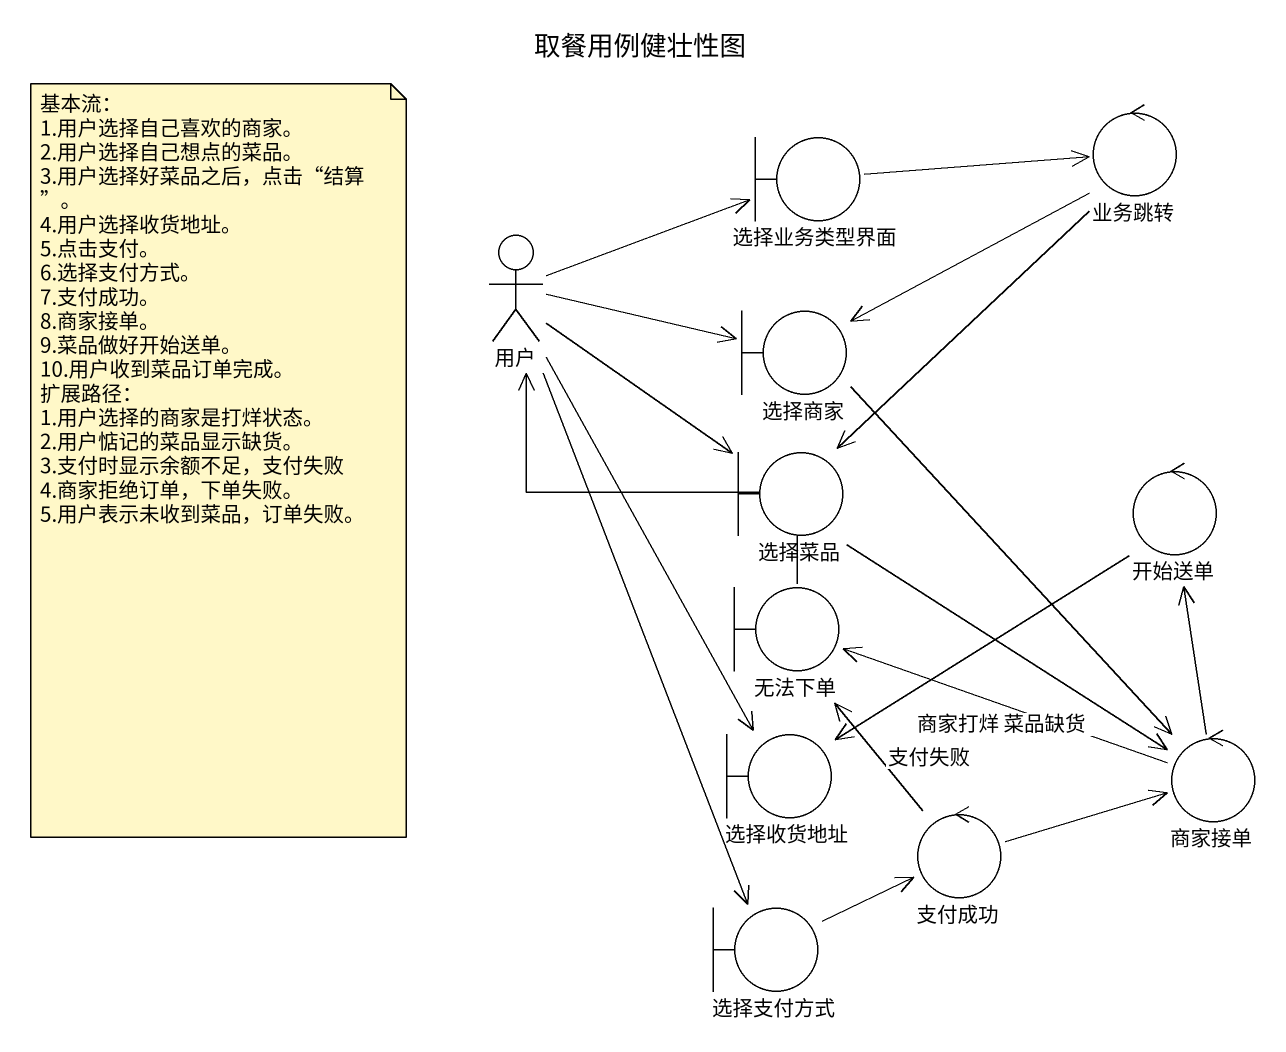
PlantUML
@startuml
title 取餐用例健壮性图
boundary 选择业务类型界面
control 业务跳转
actor 用户
boundary 选择商家
boundary 选择菜品
control 开始送单
boundary 无法下单
boundary 选择收货地址
control 商家接单
control 支付成功
boundary 选择支付方式
选择业务类型界面 -right-> 业务跳转
业务跳转 --> 选择菜品
用户 -right-> 选择业务类型界面
用户 -right-> 选择商家
用户 --> 选择菜品
用户 <-- 无法下单
用户 --> 选择收货地址
用户 --> 选择支付方式
选择商家 <-up- 业务跳转
选择商家 --> 商家接单
选择菜品 --> 商家接单
开始送单 --> 选择收货地址
商家接单 -up-> 开始送单
商家接单 -left-> 无法下单 : 商家打烊 菜品缺货
支付成功 -up-> 无法下单 : 支付失败
支付成功 -right-> 商家接单
选择支付方式 -right-> 支付成功
note as N1
  基本流：
  1.用户选择自己喜欢的商家。
  2.用户选择自己想点的菜品。
  3.用户选择好菜品之后，点击“结算”。
  4.用户选择收货地址。
  5.点击支付。
  6.选择支付方式。
  7.支付成功。
  8.商家接单。
  9.菜品做好开始送单。
  10.用户收到菜品订单完成。
  扩展路径：
  1.用户选择的商家是打烊状态。
  2.用户惦记的菜品显示缺货。
  3.支付时显示余额不足，支付失败
  4.商家拒绝订单，下单失败。
  5.用户表示未收到菜品，订单失败。
end note
@enduml
